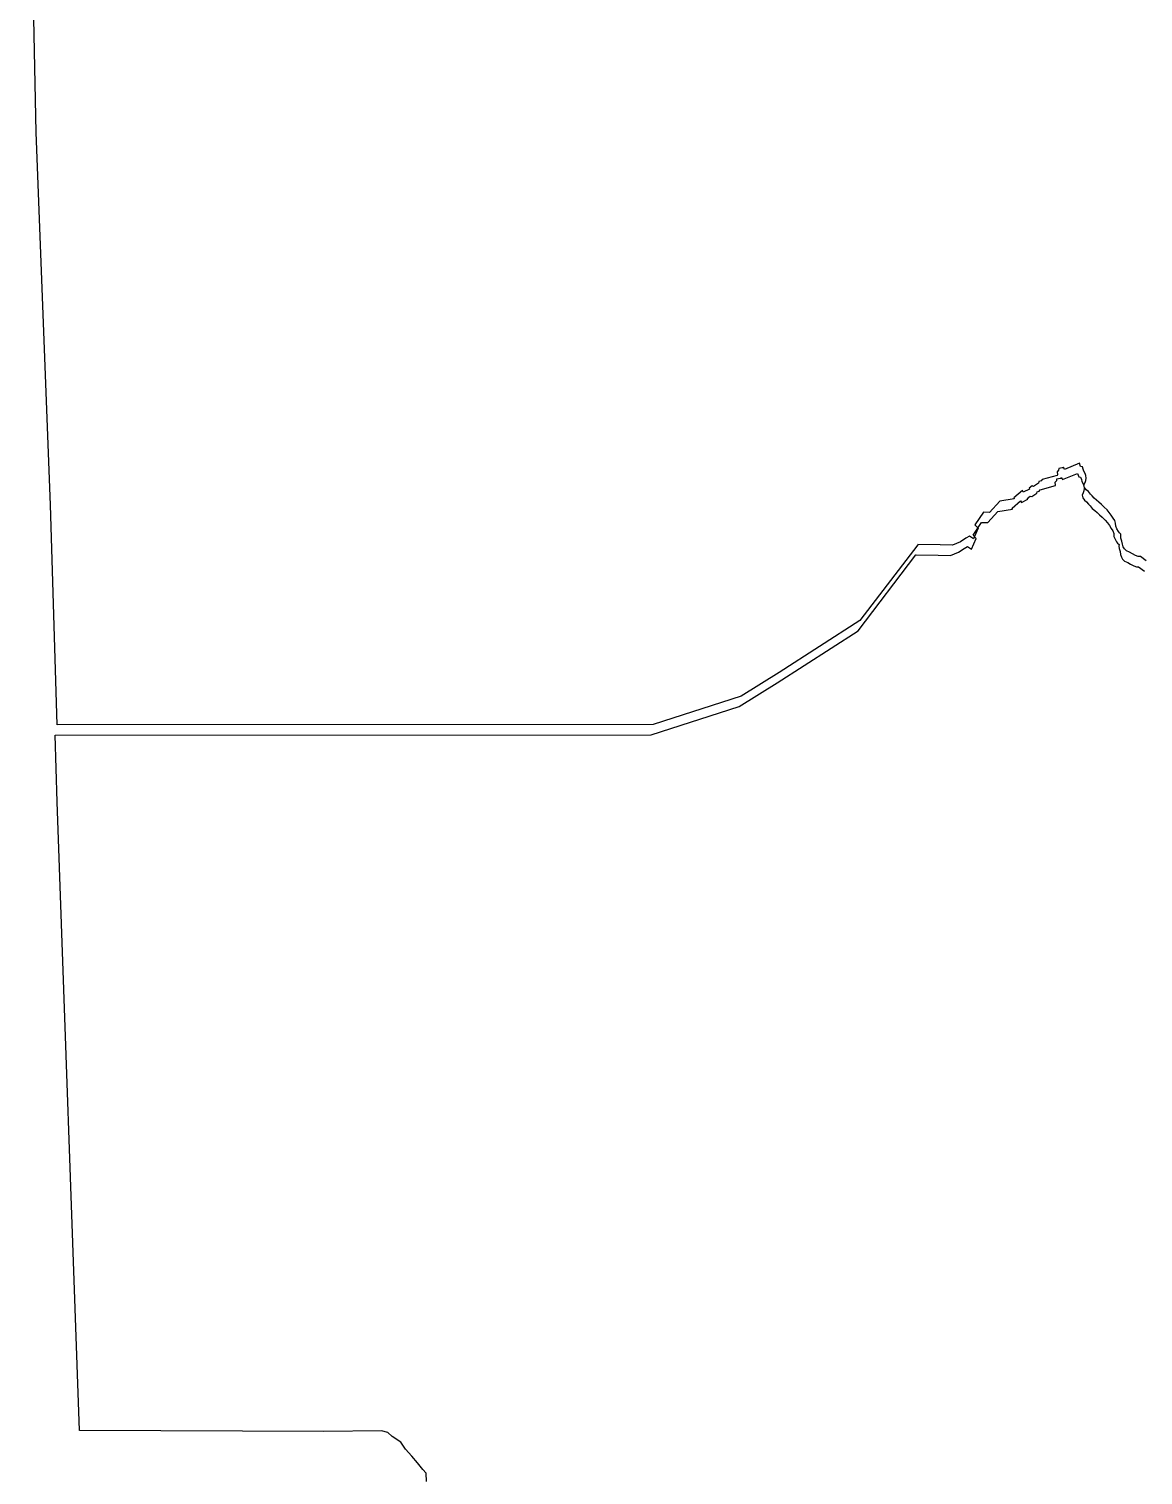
# Model space of a CAD drawing. Header units: inches. Extents: x 33.9 to 41.9, y -4.8 to 5.4.
# Drawn here: x 33.9221 to 34.2194, y -1.0145 to -0.6286 of the extents above; entities that cross this region are included whole.
import ezdxf

# ---------------------------------------------------------------- set-up
doc = ezdxf.new("R2010")
doc.units = ezdxf.units.IN
doc.header["$MEASUREMENT"] = 0
doc.layers.add('Counties', color=7, linetype='Continuous')

msp = doc.modelspace()

# ---------------------------------------------------------------- linework, layer by layer
at = {"layer": 'Counties'}
for points in [[(34.22027, -0.7706), (34.21871, -0.76938), (34.21812, -0.76943), (34.21743, -0.76911), (34.21657, -0.76867), (34.21582, -0.76828), (34.21496, -0.76788), (34.21445, -0.76734), (34.21413, -0.76683), (34.21391, -0.76611), (34.21377, -0.76531), (34.21352, -0.76455), (34.21348, -0.76394), (34.21352, -0.76343), (34.21309, -0.76311), (34.21284, -0.76275), (34.21244, -0.76206), (34.21212, -0.76134), (34.21208, -0.76054), (34.21186, -0.75982), (34.2114, -0.75917), (34.21093, -0.75841), (34.21039, -0.75765), (34.20982, -0.75693), (34.20903, -0.7562), (34.20831, -0.75552), (34.20763, -0.75494), (34.20702, -0.75436), (34.20637, -0.75385), (34.20583, -0.75317), (34.20536, -0.75273), (34.20482, -0.75208), (34.20425, -0.75161), (34.20382, -0.751), (34.20364, -0.75028), (34.20393, -0.74966), (34.2041, -0.74916), (34.20421, -0.74847), (34.20414, -0.74778), (34.20396, -0.74724), (34.2036, -0.74663), (34.20346, -0.74608), (34.20321, -0.7455), (34.20275, -0.7454), (34.20245, -0.74449), (34.19841, -0.74614), (34.19817, -0.74556), (34.19811, -0.74576), (34.19781, -0.74572), (34.19694, -0.74595), (34.19689, -0.74635), (34.1965, -0.74683), (34.19655, -0.74764), (34.19652, -0.74775), (34.19249, -0.74886), (34.19221, -0.74925), (34.19161, -0.74938), (34.19154, -0.7498), (34.19022, -0.75068), (34.18983, -0.75058), (34.189, -0.7512), (34.18915, -0.75139), (34.18744, -0.75221), (34.18721, -0.75182), (34.18495, -0.75372), (34.18506, -0.75405), (34.18118, -0.75461), (34.17847, -0.75763), (34.1768, -0.75759), (34.17456, -0.76096), (34.17541, -0.76185), (34.17415, -0.7647), (34.17307, -0.76396), (34.17216, -0.76455), (34.17069, -0.76552), (34.16857, -0.76636), (34.16525, -0.76629), (34.15935, -0.76623), (34.15929, -0.76625), (34.14386, -0.78647), (34.12229, -0.80035), (34.11214, -0.80666), (34.08866, -0.81424), (33.92961, -0.8143), (33.92784, -0.75559), (33.92402, -0.65621), (33.92211, -0.56065)], [(34.22027, -0.7706), (34.21871, -0.76938), (34.21812, -0.76943), (34.21743, -0.76911), (34.21657, -0.76867), (34.21582, -0.76828), (34.21496, -0.76788), (34.21445, -0.76734), (34.21413, -0.76683), (34.21391, -0.76611), (34.21377, -0.76531), (34.21352, -0.76455), (34.21348, -0.76394), (34.21352, -0.76343), (34.21309, -0.76311), (34.21284, -0.76275), (34.21244, -0.76206), (34.21212, -0.76134), (34.21208, -0.76054), (34.21186, -0.75982), (34.2114, -0.75917), (34.21093, -0.75841), (34.21039, -0.75765), (34.20982, -0.75693), (34.20903, -0.7562), (34.20831, -0.75552), (34.20763, -0.75494), (34.20702, -0.75436), (34.20637, -0.75385), (34.20583, -0.75317), (34.20536, -0.75273), (34.20482, -0.75208), (34.20425, -0.75161), (34.20382, -0.751), (34.20364, -0.75028), (34.20393, -0.74966), (34.2041, -0.74916), (34.20421, -0.74847), (34.20414, -0.74778), (34.20396, -0.74724), (34.2036, -0.74663), (34.20346, -0.74608), (34.20321, -0.7455), (34.20275, -0.7454), (34.20245, -0.74449), (34.19841, -0.74614), (34.19817, -0.74556), (34.19811, -0.74576), (34.19781, -0.74572), (34.19694, -0.74595), (34.19689, -0.74635), (34.1965, -0.74683), (34.19655, -0.74764), (34.19652, -0.74775), (34.19249, -0.74886), (34.19221, -0.74925), (34.19161, -0.74938), (34.19154, -0.7498), (34.19022, -0.75068), (34.18983, -0.75058), (34.189, -0.7512), (34.18915, -0.75139), (34.18744, -0.75221), (34.18721, -0.75182), (34.18495, -0.75372), (34.18506, -0.75405), (34.18118, -0.75461), (34.17847, -0.75763), (34.1768, -0.75759), (34.17456, -0.76096), (34.17541, -0.76185), (34.17415, -0.7647), (34.17307, -0.76396), (34.17216, -0.76455), (34.17069, -0.76552), (34.16857, -0.76636), (34.16525, -0.76629), (34.15935, -0.76623), (34.15929, -0.76625), (34.14386, -0.78647), (34.12229, -0.80035), (34.11214, -0.80666), (34.08866, -0.81424), (33.92961, -0.8143), (33.92784, -0.75559), (33.92402, -0.65621), (33.92211, -0.56065)], [(34.02823, -1.01628), (34.02811, -1.01403), (34.02724, -1.01303), (34.02581, -1.01128), (34.02425, -1.00953), (34.02263, -1.00765), (34.02133, -1.00577), (34.01903, -1.00421), (34.01791, -1.00315), (34.01623, -1.00271), (34.00082, -1.0029), (33.93563, -1.00264), (33.92967, -0.83488), (33.92911, -0.81704), (34.08816, -0.81698), (34.11164, -0.8094), (34.12179, -0.80309), (34.14336, -0.78921), (34.1588, -0.76899), (34.15885, -0.76897), (34.16475, -0.76903), (34.16807, -0.7691), (34.17019, -0.76826), (34.17167, -0.76729), (34.17257, -0.7667), (34.17365, -0.76744), (34.17491, -0.76459), (34.17406, -0.7637), (34.1763, -0.76033), (34.17797, -0.76037), (34.18069, -0.75735), (34.18457, -0.75679), (34.18445, -0.75646), (34.18671, -0.75457), (34.18694, -0.75495), (34.18865, -0.75413), (34.1885, -0.75394), (34.18933, -0.75332), (34.18972, -0.75342), (34.19104, -0.75254), (34.19112, -0.75212), (34.19171, -0.75199), (34.192, -0.7516), (34.19602, -0.75049), (34.19605, -0.75038), (34.196, -0.74957), (34.19639, -0.74909), (34.19644, -0.74869), (34.19732, -0.74846), (34.19761, -0.7485), (34.19767, -0.7483), (34.19792, -0.74888), (34.20195, -0.74723), (34.20226, -0.74814), (34.20271, -0.74824), (34.20296, -0.74882), (34.2031, -0.74937), (34.20346, -0.74998), (34.20364, -0.75052), (34.20372, -0.75121), (34.20361, -0.7519), (34.20343, -0.7524), (34.20314, -0.75302), (34.20332, -0.75374), (34.20375, -0.75435), (34.20433, -0.75482), (34.20487, -0.75547), (34.20533, -0.75591), (34.20587, -0.7566), (34.20652, -0.7571), (34.20713, -0.75768), (34.20781, -0.75826), (34.20853, -0.75894), (34.20932, -0.75967), (34.20989, -0.76039), (34.21043, -0.76115), (34.2109, -0.76191), (34.21137, -0.76256), (34.21158, -0.76328), (34.21162, -0.76408), (34.21194, -0.7648), (34.21234, -0.76549), (34.21259, -0.76585), (34.21302, -0.76617), (34.21298, -0.76668), (34.21302, -0.76729), (34.21327, -0.76805), (34.21342, -0.76885), (34.21363, -0.76957), (34.21396, -0.77008), (34.21446, -0.77062), (34.21532, -0.77102), (34.21607, -0.77141), (34.21694, -0.77185), (34.21762, -0.77217), (34.21821, -0.77212), (34.21977, -0.77334)], [(34.02823, -1.01628), (34.02811, -1.01403), (34.02724, -1.01303), (34.02581, -1.01128), (34.02425, -1.00953), (34.02263, -1.00765), (34.02133, -1.00577), (34.01903, -1.00421), (34.01791, -1.00315), (34.01623, -1.00271), (34.00082, -1.0029), (33.93563, -1.00264), (33.92967, -0.83488), (33.92911, -0.81704), (34.08816, -0.81698), (34.11164, -0.8094), (34.12179, -0.80309), (34.14336, -0.78921), (34.1588, -0.76899), (34.15885, -0.76897), (34.16475, -0.76903), (34.16807, -0.7691), (34.17019, -0.76826), (34.17167, -0.76729), (34.17257, -0.7667), (34.17365, -0.76744), (34.17491, -0.76459), (34.17406, -0.7637), (34.1763, -0.76033), (34.17797, -0.76037), (34.18069, -0.75735), (34.18457, -0.75679), (34.18445, -0.75646), (34.18671, -0.75457), (34.18694, -0.75495), (34.18865, -0.75413), (34.1885, -0.75394), (34.18933, -0.75332), (34.18972, -0.75342), (34.19104, -0.75254), (34.19112, -0.75212), (34.19171, -0.75199), (34.192, -0.7516), (34.19602, -0.75049), (34.19605, -0.75038), (34.196, -0.74957), (34.19639, -0.74909), (34.19644, -0.74869), (34.19732, -0.74846), (34.19761, -0.7485), (34.19767, -0.7483), (34.19792, -0.74888), (34.20195, -0.74723), (34.20226, -0.74814), (34.20271, -0.74824), (34.20296, -0.74882), (34.2031, -0.74937), (34.20346, -0.74998), (34.20364, -0.75052), (34.20372, -0.75121), (34.20361, -0.7519), (34.20343, -0.7524), (34.20314, -0.75302), (34.20332, -0.75374), (34.20375, -0.75435), (34.20433, -0.75482), (34.20487, -0.75547), (34.20533, -0.75591), (34.20587, -0.7566), (34.20652, -0.7571), (34.20713, -0.75768), (34.20781, -0.75826), (34.20853, -0.75894), (34.20932, -0.75967), (34.20989, -0.76039), (34.21043, -0.76115), (34.2109, -0.76191), (34.21137, -0.76256), (34.21158, -0.76328), (34.21162, -0.76408), (34.21194, -0.7648), (34.21234, -0.76549), (34.21259, -0.76585), (34.21302, -0.76617), (34.21298, -0.76668), (34.21302, -0.76729), (34.21327, -0.76805), (34.21342, -0.76885), (34.21363, -0.76957), (34.21396, -0.77008), (34.21446, -0.77062), (34.21532, -0.77102), (34.21607, -0.77141), (34.21694, -0.77185), (34.21762, -0.77217), (34.21821, -0.77212), (34.21977, -0.77334)]]:
    msp.add_lwpolyline(points, dxfattribs=at)

doc.saveas('drawing.dxf')
